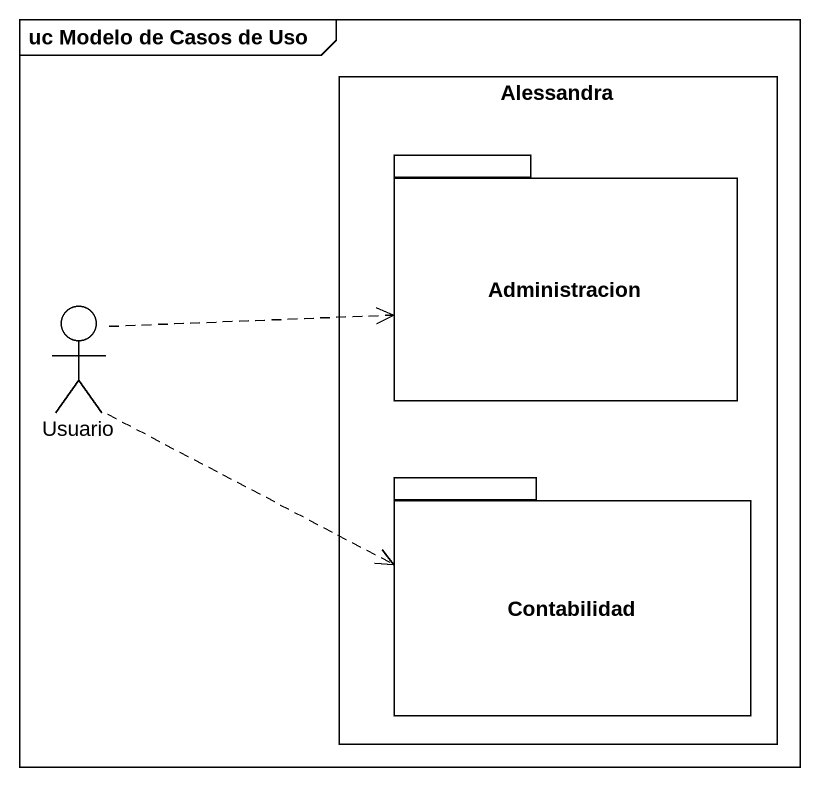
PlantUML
@startuml
mainframe uc Modelo de Casos de Uso
rectangle Alessandra {
  package Administracion {
  }
  package Contabilidad {
  }
}
actor Usuario
Usuario .right.> Administracion
Usuario .right.> Contabilidad
@enduml
